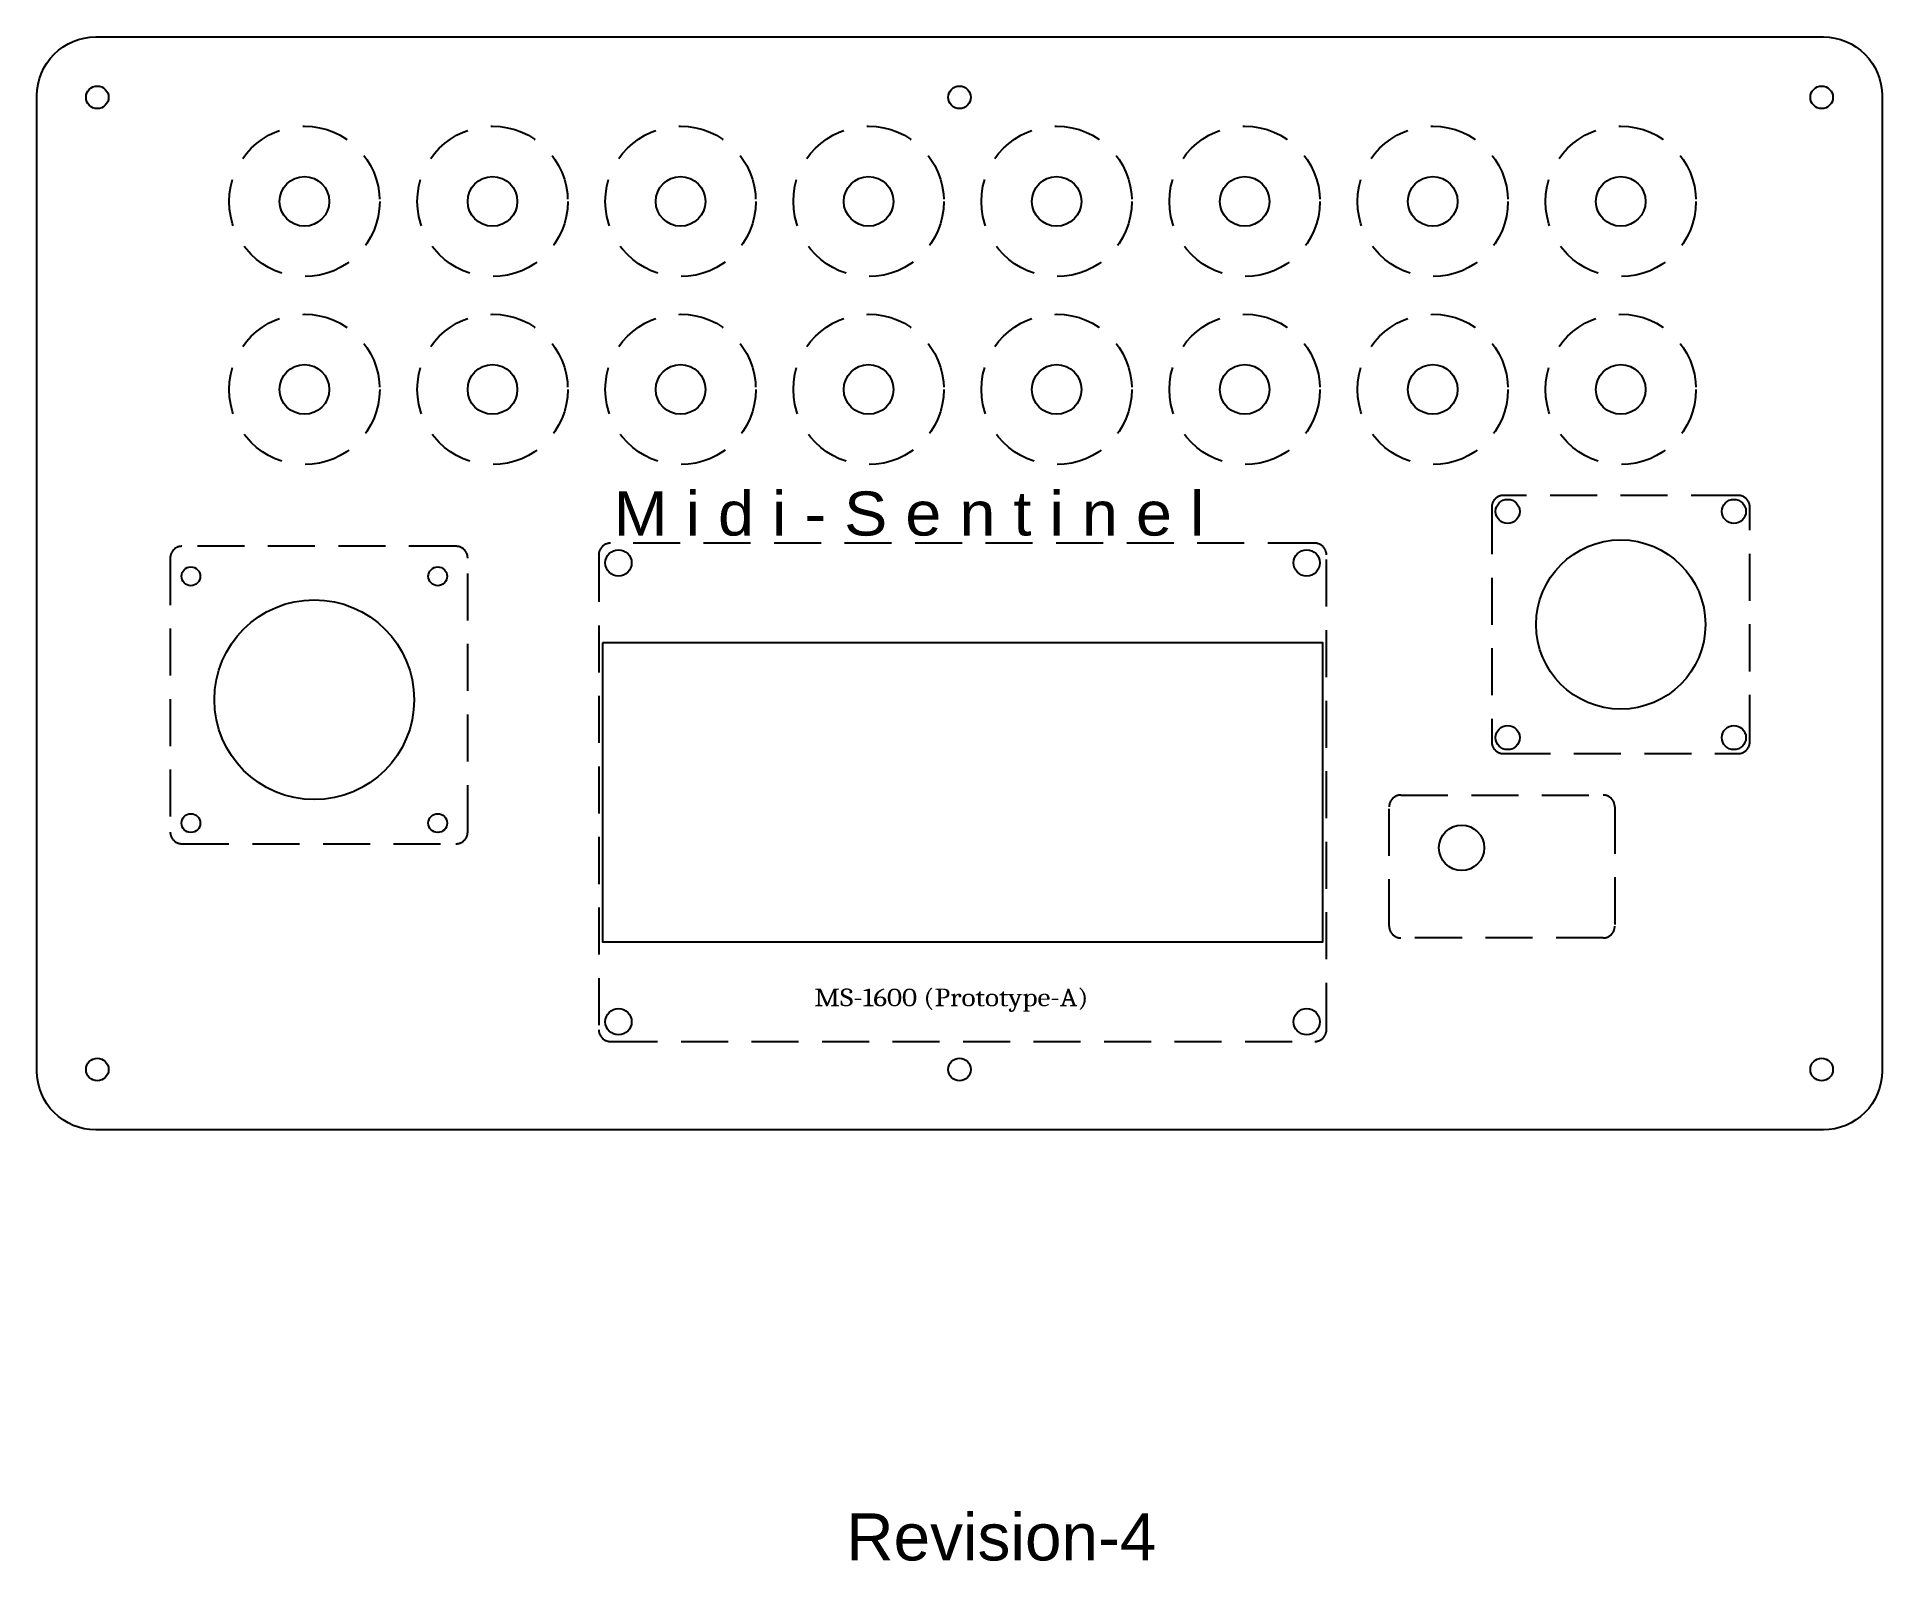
# Model space of a CAD drawing. Header units: inches. Extents: x 28.7 to 38.52, y -3.83 to 4.27.
import ezdxf

# ---------------------------------------------------------------- set-up
doc = ezdxf.new("R2010")
doc.units = ezdxf.units.IN
doc.header["$MEASUREMENT"] = 0
doc.linetypes.add('HIDDEN', pattern=[0.375, 0.25, -0.125])
for name, color, linetype in [('PCB', 1, 'HIDDEN'), ('SKETCH', 7, 'Continuous'), ('Standard', 7, 'Continuous')]:
    doc.layers.add(name, color=color, linetype=linetype)
doc.styles.add('Arial', font='arial.ttf')
doc.styles.add('Romans_316', font='romans.shx', dxfattribs={"height": 0.1875})

msp = doc.modelspace()

# ---------------------------------------------------------------- linework, layer by layer
at = {"layer": 'PCB'}
msp.add_lwpolyline([(36.4392, 1.7706), (36.4392, 0.5226, 0.414214), (36.5017, 0.4601), (37.7497, 0.4601, 0.414214), (37.8122, 0.5226), (37.8122, 1.7706, 0.414214), (37.7497, 1.8331), (36.5017, 1.8331, 0.414214)], format="xyb", close=True, dxfattribs=at)
at = {"layer": 'PCB', "elevation": 0.1181}
for points in [[(31.7532, -1.0709), (35.4982, -1.0709, 0.414214), (35.5607, -1.0084), (35.5607, 1.5166, 0.414214), (35.4982, 1.5791), (31.7532, 1.5791, 0.414214), (31.6907, 1.5166), (31.6907, -1.0084, 0.414214)], [(29.4744, -0.0194), (30.9314, -0.0194, 0.414214), (30.9939, 0.0431), (30.9939, 1.5001, 0.414214), (30.9314, 1.5626), (29.4744, 1.5626, 0.414214), (29.4119, 1.5001), (29.4119, 0.0431, 0.414214)], [(35.8939, -0.4579), (35.8939, 0.1771, -0.414214), (35.9564, 0.2396), (37.0314, 0.2396, -0.414214), (37.0939, 0.1771), (37.0939, -0.4579, -0.414214), (37.0314, -0.5204), (35.9564, -0.5204, -0.414214)]]:
    msp.add_lwpolyline(points, format="xyb", close=True, dxfattribs=at)
at = {"layer": 'PCB'}
for centre in [(30.1257, 3.3966, 0.1181), (31.1257, 3.3966, 0.1181), (32.1257, 3.3966, 0.1181), (33.1257, 3.3966, 0.1181), (34.1257, 3.3966, 0.1181), (35.1257, 3.3966, 0.1181), (36.1257, 3.3966, 0.1181), (37.1257, 3.3966, 0.1181), (30.1257, 2.3966, 0.1181), (31.1257, 2.3966, 0.1181), (32.1257, 2.3966, 0.1181), (33.1257, 2.3966, 0.1181), (34.1257, 2.3966, 0.1181), (35.1257, 2.3966, 0.1181), (36.1257, 2.3966, 0.1181), (37.1257, 2.3966, 0.1181)]:
    msp.add_circle(centre, 0.4, dxfattribs=at)
at = {"layer": 'SKETCH'}
for centre in [(29.5217, 1.4029, 0.1181), (30.8342, 1.4029, 0.1181), (29.5217, 0.0904, 0.1181), (30.8342, 0.0904, 0.1181)]:
    msp.add_circle(centre, 0.05, dxfattribs=at)
at = {"layer": 'Standard', "elevation": 0.1181}
msp.add_lwpolyline([(29.0154, 4.2716), (38.2029, 4.2716, -0.414214), (38.5154, 3.9591), (38.5154, -1.2284, -0.414214), (38.2029, -1.5409), (29.0154, -1.5409, -0.414214), (28.7029, -1.2284), (28.7029, 3.9591, -0.414214), (29.0154, 4.2716, 0)], format="xyb", dxfattribs=at)
msp.add_lwpolyline([(31.7107, 1.0491), (31.7107, -0.5409), (35.5407, -0.5409), (35.5407, 1.0491)], close=True, dxfattribs=at)
at = {"layer": 'Standard'}
for centre, radius in [((29.0241, 3.9503, 0.1181), 0.06), ((33.6091, 3.9503, 0.1181), 0.06), ((38.1941, 3.9503, 0.1181), 0.06), ((30.1257, 3.3966, 0.1181), 0.1319), ((31.1257, 3.3966, 0.1181), 0.1319), ((32.1257, 3.3966, 0.1181), 0.1319), ((33.1257, 3.3966, 0.1181), 0.1319), ((34.1257, 3.3966, 0.1181), 0.1319), ((35.1257, 3.3966, 0.1181), 0.1319), ((36.1257, 3.3966, 0.1181), 0.1319), ((37.1257, 3.3966, 0.1181), 0.1319), ((30.1257, 2.3966, 0.1181), 0.1319), ((31.1257, 2.3966, 0.1181), 0.1319), ((32.1257, 2.3966, 0.1181), 0.1319), ((33.1257, 2.3966, 0.1181), 0.1319), ((34.1257, 2.3966, 0.1181), 0.1319), ((35.1257, 2.3966, 0.1181), 0.1319), ((36.1257, 2.3966, 0.1181), 0.1319), ((37.1257, 2.3966, 0.1181), 0.1319), ((36.5242, 1.7481), 0.064), ((37.7272, 1.7481), 0.064), ((37.1257, 1.1466), 0.45), ((31.7957, 1.4741, 0.1181), 0.07), ((35.4557, 1.4741, 0.1181), 0.07), ((30.1779, 0.7466, 0.1181), 0.5312), ((36.5242, 0.5451), 0.064), ((37.7272, 0.5451), 0.064), ((36.2794, -0.0409, 0.1181), 0.1205), ((31.7957, -0.9659, 0.1181), 0.07), ((35.4557, -0.9659, 0.1181), 0.07), ((29.0241, -1.2197, 0.1181), 0.06), ((33.6091, -1.2197, 0.1181), 0.06), ((38.1941, -1.2197, 0.1181), 0.06)]:
    msp.add_circle(centre, radius, dxfattribs=at)

# ---------------------------------------------------------------- texts
at = {"layer": 'Standard', "attachment_point": 1}
for s, width, gutter_width, insert, char_height, style in [('{\\fMetal Sentinel 3D|b0|i0|c0|p2;\\W1.1;M i d i - S e n t i n e l}', 3.862868, 0.9375, (31.7694, 1.8541), 0.234375, 'Romans_316'), ('{\\fCambria|b0|i0|c0|p18;\\W1.1;MS-1600 (Prototype-A)}', 1.525154, 0.9375, (32.8367, -0.7896), 0.09375, 'Romans_316'), ('Revision-4', 2.087075, 12.5, (33.0065, -3.5807), 0.25, 'Arial')]:
    msp.add_mtext_dynamic_manual_height_columns(s, width=width, gutter_width=gutter_width, heights=[0], dxfattribs=dict(at, insert=insert, char_height=char_height, style=style))

doc.saveas('drawing.dxf')
